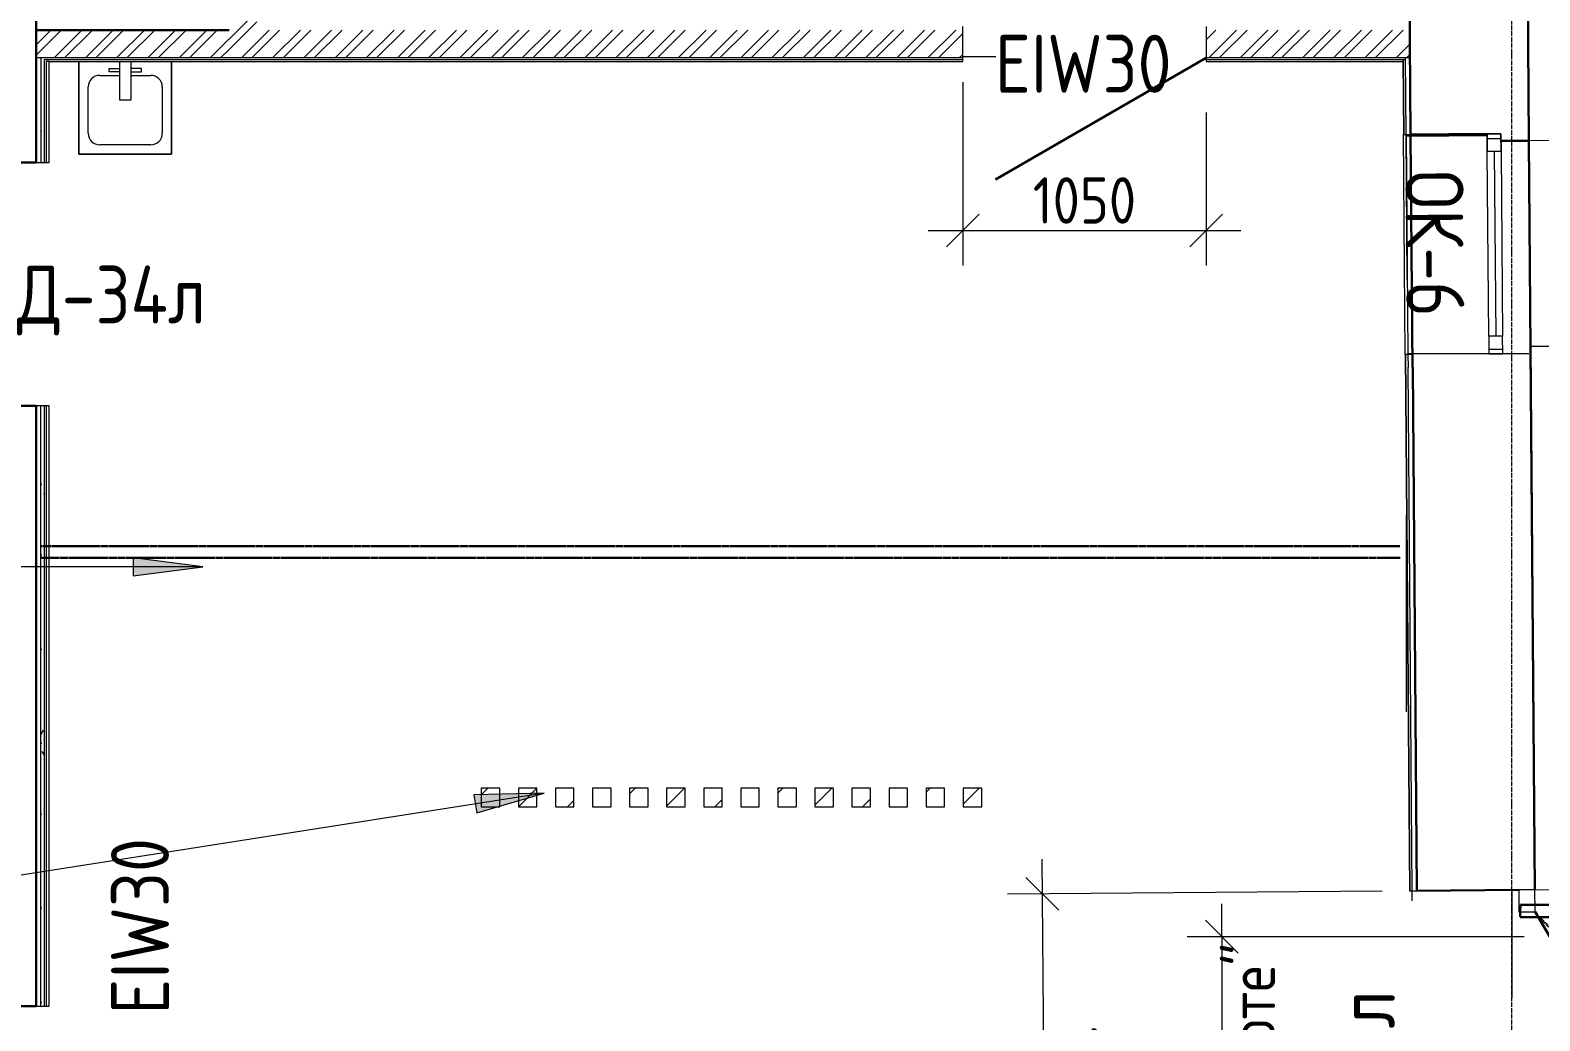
# Model space of a CAD drawing. Header units: millimetres. Extents: x -11345 to 411485, y -9810 to 73012.
# Drawn here: x 81008 to 87525, y 27250 to 31526 of the extents above; entities that cross this region are included whole.
import ezdxf

# ---------------------------------------------------------------- set-up
doc = ezdxf.new("R2010")
doc.units = ezdxf.units.MM
doc.linetypes.add('ADSK_Линия сетки', pattern=[25, 20, -2.5, 0, -2.5])
doc.linetypes.add('ADSK_Штриховая_ш3 п1_5', pattern=[4.5, 3, -1.5])
for name, color, linetype, lineweight in [('_ Окна', 7, 'Continuous', 9), ('Аннотация', 7, 'Continuous', 18), ('Двери', 7, 'Continuous', 9), ('Марки дверей', 7, 'Continuous', 20), ('Марки окон', 7, 'Continuous', 20), ('Ограждение', 7, 'Continuous', 9), ('Окна', 7, 'Continuous', 9), ('Оси', 253, 'Continuous', 9), ('Перекрытие', 7, 'Continuous', 9), ('Размеры', 7, 'Continuous', 5), ('Сантехника', 7, 'Continuous', 18), ('Стены внутренние', 7, 'Continuous', 18), ('Стены наружные', 7, 'Continuous', 18), ('Стены несущие', 7, 'Continuous', 30), ('Стены отделка', 7, 'Continuous', 30), ('Стены штриховка', 7, 'Continuous', 9)]:
    doc.layers.add(name, color=color, linetype=linetype, lineweight=lineweight)
doc.layers.add('Линии', color=7, linetype='Continuous', lineweight=9, true_color=0x00a600)
doc.styles.add('GOST Common_2', font='GOST_Common.ttf', dxfattribs={"width": 0.9, "height": 250})
doc.styles.add('GOST Common_3', font='GOST_Common.ttf', dxfattribs={"width": 0.9, "height": 250})
doc.styles.add('GOST Common_7', font='GOST_Common.ttf', dxfattribs={"width": 0.9, "height": 200})
doc.dimstyles.new('ADSK_Основной_2_5_мм_Округление_до_1_мм', dxfattribs={"dimscale": 304.8, "dimtxt": 250, "dimasz": 0.463911, "dimexe": 0.492126, "dimexo": 0.492126, "dimgap": 0.098425, "dimtad": 1, "dimdec": 0, "dimdsep": 46, "dimtxsty": 'GOST Common_3', "dimblk1": 'OBLIQUE', "dimblk2": 'OBLIQUE', "dimsah": 1, "dimcen": 0.09, "dimdle": 0.492126, "dimazin": 2, "dimtfac": 1, "dimtdec": 0, "dimtix": 1, "dimtmove": 0, "dimatfit": 3, "dimfxl": 1, "dimtvp": 1, "dimtolj": 1, "dimtzin": 0, "dimlwd": 20, "dimlwe": 20, "dimarcsym": 2})
doc.dimstyles.new('ADSK_Основной_2_мм', dxfattribs={"dimscale": 304.8, "dimtxt": 201.142999, "dimasz": 0.463911, "dimexe": 0.492126, "dimexo": 0.492126, "dimgap": 0.098425, "dimtad": 1, "dimrnd": 0.01, "dimdsep": 46, "dimtxsty": 'GOST Common_7', "dimblk1": 'OBLIQUE', "dimblk2": 'OBLIQUE', "dimsah": 1, "dimcen": 0.09, "dimdle": 0.492126, "dimazin": 2, "dimtfac": 1, "dimtdec": 4, "dimtix": 1, "dimtmove": 0, "dimatfit": 3, "dimfxl": 1, "dimtvp": 1, "dimtolj": 1, "dimtzin": 0, "dimlwd": 20, "dimlwe": 20, "dimarcsym": 2})

# ---------------------------------------------------------------- blocks, each defined once
blk = doc.blocks.new('AC_Дверь_Однопольная_Деревянная - 1050х2200 пр EI30 Д-34пр-3635889-План 1-го этажа')
at = {"layer": 'Двери', "lineweight": 30}
blk.add_line((-525, 75), (384.3, 600), dxfattribs=at)
blk = doc.blocks.new('Ограждение_куообразное_2 - Ограждение_куообразное_2-1751029-План 1-го этажа')
at = {"layer": 'Ограждение'}
h = blk.add_hatch(dxfattribs=at)
h.set_pattern_fill('FP_23', color=256, style=0, pattern_type=2)
h.set_pattern_definition([(45, (0, 0), (-106.066, 106.066), [])])
h.paths.add_polyline_path([(51461.7, 28173.7), (51461.7, 28253.7), (51381.7, 28253.7), (51381.7, 28173.7)])
h.paths.add_polyline_path([(51221.7, 28173.7), (51301.7, 28173.7), (51301.7, 28253.7), (51221.7, 28253.7), (51221.7, 28235.6)])
h.paths.add_polyline_path([(51608.1, 28173.7), (51621.7, 28173.7), (51621.7, 28253.7), (51541.7, 28253.7), (51541.7, 28173.7)])
h.paths.add_polyline_path([(51061.7, 28173.7), (51141.7, 28173.7), (51141.7, 28253.7), (51061.7, 28253.7)])
h.paths.add_polyline_path([(50901.7, 28173.7), (50981.7, 28173.7), (50981.7, 28253.7), (50901.7, 28253.7)])
h.paths.add_polyline_path([(53061.7, 28173.7), (53061.7, 28253.7), (52981.7, 28253.7), (52981.7, 28173.7)])
h.paths.add_polyline_path([(52501.7, 28173.7), (52581.7, 28173.7), (52581.7, 28253.7), (52501.7, 28253.7)])
h.paths.add_polyline_path([(52661.7, 28173.7), (52741.7, 28173.7), (52741.7, 28253.7), (52661.7, 28253.7)])
h.paths.add_polyline_path([(52901.7, 28173.7), (52900.6, 28253.7), (52821.7, 28253.7), (52821.7, 28173.7), (52884.4, 28173.7)])
h.paths.add_polyline_path([(52421.7, 28173.7), (52421.7, 28253.7), (52341.7, 28253.7), (52341.7, 28173.7)])
h.paths.add_polyline_path([(52261.7, 28173.7), (52261.7, 28253.7), (52181.7, 28253.7), (52181.7, 28173.7)])
h.paths.add_polyline_path([(51861.7, 28173.7), (51941.7, 28173.7), (51941.7, 28253.7), (51861.7, 28253.7)])
h.paths.add_polyline_path([(52101.7, 28173.7), (52101.7, 28253.7), (52021.7, 28253.7), (52021.7, 28173.7), (52035.9, 28173.7)])
h.paths.add_polyline_path([(51701.7, 28173.7), (51781.7, 28173.7), (51781.7, 28253.7), (51701.7, 28253.7)])
at = {"layer": 'Ограждение', "lineweight": 18}
for p, q in [((50981.7, 28253.7), (50901.7, 28253.7)), ((50901.7, 28253.7), (50901.7, 28173.7)), ((50981.7, 28173.7), (50981.7, 28253.7)), ((51141.7, 28253.7), (51061.7, 28253.7)), ((51061.7, 28253.7), (51061.7, 28173.7)), ((51141.7, 28173.7), (51141.7, 28253.7)), ((51301.7, 28253.7), (51221.7, 28253.7)), ((51221.7, 28253.7), (51221.7, 28173.7)), ((51301.7, 28173.7), (51301.7, 28253.7)), ((51461.7, 28253.7), (51381.7, 28253.7)), ((51381.7, 28253.7), (51381.7, 28173.7)), ((51461.7, 28173.7), (51461.7, 28253.7)), ((51621.7, 28253.7), (51541.7, 28253.7)), ((51541.7, 28253.7), (51541.7, 28173.7)), ((51621.7, 28173.7), (51621.7, 28253.7)), ((51781.7, 28253.7), (51701.7, 28253.7)), ((51701.7, 28253.7), (51701.7, 28173.7)), ((51781.7, 28173.7), (51781.7, 28253.7)), ((51941.7, 28253.7), (51861.7, 28253.7)), ((51861.7, 28253.7), (51861.7, 28173.7)), ((51941.7, 28173.7), (51941.7, 28253.7)), ((52101.7, 28253.7), (52021.7, 28253.7)), ((52021.7, 28253.7), (52021.7, 28173.7)), ((52101.7, 28173.7), (52101.7, 28253.7)), ((52261.7, 28253.7), (52181.7, 28253.7)), ((52181.7, 28253.7), (52181.7, 28173.7)), ((52261.7, 28173.7), (52261.7, 28253.7)), ((52421.7, 28253.7), (52341.7, 28253.7)), ((52341.7, 28253.7), (52341.7, 28173.7)), ((52421.7, 28173.7), (52421.7, 28253.7)), ((52581.7, 28253.7), (52501.7, 28253.7)), ((52501.7, 28253.7), (52501.7, 28173.7)), ((52581.7, 28173.7), (52581.7, 28253.7)), ((52741.7, 28253.7), (52661.7, 28253.7)), ((52661.7, 28253.7), (52661.7, 28173.7)), ((52741.7, 28173.7), (52741.7, 28253.7)), ((52901.7, 28253.7), (52821.7, 28253.7)), ((52821.7, 28253.7), (52821.7, 28173.7)), ((52901.7, 28173.7), (52901.7, 28253.7)), ((53061.7, 28253.7), (52981.7, 28253.7)), ((52981.7, 28253.7), (52981.7, 28173.7)), ((53061.7, 28173.7), (53061.7, 28253.7)), ((50901.7, 28173.7), (50981.7, 28173.7)), ((51061.7, 28173.7), (51141.7, 28173.7)), ((51221.7, 28173.7), (51301.7, 28173.7)), ((51381.7, 28173.7), (51461.7, 28173.7)), ((51541.7, 28173.7), (51621.7, 28173.7)), ((51701.7, 28173.7), (51781.7, 28173.7)), ((51861.7, 28173.7), (51941.7, 28173.7)), ((52021.7, 28173.7), (52101.7, 28173.7)), ((52181.7, 28173.7), (52261.7, 28173.7)), ((52341.7, 28173.7), (52421.7, 28173.7)), ((52501.7, 28173.7), (52581.7, 28173.7)), ((52661.7, 28173.7), (52741.7, 28173.7)), ((52821.7, 28173.7), (52901.7, 28173.7)), ((52981.7, 28173.7), (53061.7, 28173.7))]:
    blk.add_line(p, q, dxfattribs=at)
blk = doc.blocks.new('окна_rehau_однопольное_фрамуга_сверху - 910х2230 _нов_ ок-6-2054215-План 1-го этажа')
at = {"layer": '_ Окна', "lineweight": 18}
for p, q in [((-475, 75), (-475, 135)), ((-475, 135), (-399, 135)), ((-399, 135), (-399, 75)), ((399, 135), (399, 75)), ((475, 135), (399, 135)), ((475, 75), (475, 135)), ((-399, 75), (-475, 75)), ((399, 75), (475, 75))]:
    blk.add_line(p, q, dxfattribs=at)
at = {"layer": '_ Окна'}
for p, q in [((-455, 75), (-455, 135)), ((455, 75), (455, 135)), ((-399, 105), (399, 105))]:
    blk.add_line(p, q, dxfattribs=at)
at = {"layer": 'Окна'}
for p, q in [((-475, 135), (-475, 75)), ((-399, 135), (-475, 135)), ((-399, 135), (399, 135)), ((475, 135), (399, 135)), ((475, 75), (475, 135)), ((-475, 75), (-399, 75)), ((399, 75), (-399, 75)), ((399, 75), (475, 75))]:
    blk.add_line(p, q, dxfattribs=at)
blk = doc.blocks.new('SND_2D_Раковина - 400х400-608087-План 1-го этажа')
at = {"layer": 'Сантехника'}
for p, q in [((-200, 180), (-200, -220)), ((-200, -220), (-200, 180)), ((-70, 150), (-25, 150)), ((-70, 135), (-70, 150)), ((-25, 135), (-70, 135)), ((-25, 180), (-25, 15)), ((25, 15), (25, 180)), ((70, 150), (25, 150)), ((25, 135), (70, 135)), ((70, 135), (70, 150)), ((200, -220), (200, 180)), ((200, 180), (200, -220)), ((-160, -130), (-160, 70)), ((-110, 120), (-25, 120)), ((25, 120), (110, 120)), ((160, 70), (160, -130)), ((-25, 15), (25, 15)), ((110, -180), (-110, -180)), ((-200, -220), (200, -220)), ((200, -220), (-200, -220))]:
    blk.add_line(p, q, dxfattribs=at)
for centre, start, end in [((-110, 70), 90, 180), ((110, 70), 0, 90), ((-110, -130), 180, 270), ((110, -130), 270, 0)]:
    blk.add_arc(centre, 50, start, end, dxfattribs=at)
blk = doc.blocks.new('Дверь-Alumark_двупольная с глухим окном_S70 - 1600х3150 Открывание наружу _СП 24мм Обычный_ левая_ДН-1-6393487-План 1-го этажа')
at = {"layer": 'Двери', "lineweight": 30}
for p, q in [((880, 255), (87.6, 712.5)), ((-630, 255), (-114.7, 552.5))]:
    blk.add_line(p, q, dxfattribs=at)
at = {"layer": 'Двери'}
for p, q in [((-725, 255), (-725, 185)), ((-630, 255), (-725, 255)), ((-630, 185), (-630, 255)), ((880, 255), (880, 185)), ((975, 255), (880, 255)), ((975, 185), (975, 255)), ((-725, 185), (-630, 185)), ((880, 185), (975, 185))]:
    blk.add_line(p, q, dxfattribs=at)
blk = doc.blocks.new('_Oblique')
at = {"color": 0, "linetype": 'ByBlock', "lineweight": -2}
blk.add_line((-0.5, -0.5), (0.5, 0.5), dxfattribs=at)
blk = doc.blocks.new('DIMBLOCK46-План 1-го этажа')
at = {"layer": 'Defpoints', "color": 0, "transparency": 16777216}
for p in [(85034.1, 31451.5), (86084.1, 31320.9), (86084.1, 30661.1)]:
    blk.add_point(p, dxfattribs=at)
at = {"layer": 'Размеры', "color": 0, "transparency": 16777216}
for p, q in [((85034.1, 31301.5), (85034.1, 30511.1)), ((86084.1, 31170.9), (86084.1, 30511.1)), ((84884.1, 30661.1), (86234.1, 30661.1))]:
    blk.add_line(p, q, dxfattribs=at)
at = {"layer": 'Размеры', "color": 0, "transparency": 16777216, "xscale": 141.4, "yscale": 141.4, "zscale": 141.4, "rotation": 180}
blk.add_blockref('_Oblique', (85034.1, 30661.1), dxfattribs=at)
at = {"layer": 'Размеры', "color": 0, "transparency": 16777216, "xscale": 141.4, "yscale": 141.4, "zscale": 141.4}
blk.add_blockref('_Oblique', (86084.1, 30661.1), dxfattribs=at)
at = {"layer": 'Размеры', "color": 0, "lineweight": 20, "transparency": 16777216, "insert": (85559.1, 30791.1), "char_height": 200, "width": 560.473, "attachment_point": 5, "style": 'GOST Common_7'}
blk.add_mtext('\\A1;1050', dxfattribs=at)
blk = doc.blocks.new('DIMBLOCK95-План 1-го этажа')
at = {"layer": 'Defpoints', "color": 0, "transparency": 16777216}
for p in [(87607, 27612.8), (86152.1, 26312.8), (87607.1, 26312.8)]:
    blk.add_point(p, dxfattribs=at)
at = {"layer": 'Размеры', "color": 0, "transparency": 16777216}
for p, q in [((86152.1, 27612.8), (86152.1, 27754.2)), ((87457, 27612.8), (86002.1, 27612.8)), ((86152.1, 27612.8), (86152.1, 26312.8)), ((87457.1, 26312.8), (86002.1, 26312.8)), ((86152.1, 26312.8), (86152.1, 26171.4))]:
    blk.add_line(p, q, dxfattribs=at)
at = {"layer": 'Размеры', "color": 0, "transparency": 16777216, "xscale": 141.4, "yscale": 141.4, "zscale": 141.4}
for p, rotation in [((86152.1, 27612.8), 270), ((86152.1, 26312.8), 90)]:
    blk.add_blockref('_Oblique', p, dxfattribs=dict(at, rotation=rotation))
at = {"layer": 'Размеры', "color": 0, "lineweight": 20, "transparency": 16777216, "char_height": 200, "width": 1595.507, "attachment_point": 5, "rotation": 90, "style": 'GOST Common_7'}
for s, insert in [('\\A1;"в чистоте"', (86282.2, 26962.8)), ('\\A1;12OO', (86022.1, 26962.8))]:
    blk.add_mtext(s, dxfattribs=dict(at, insert=insert))
blk = doc.blocks.new('DIMBLOCK105-План 1-го этажа')
at = {"layer": 'Defpoints', "color": 0, "transparency": 16777216}
for p in [(86993.7, 27811), (85390.8, 26098), (87007.4, 26111.1)]:
    blk.add_point(p, dxfattribs=at)
at = {"layer": 'Размеры', "color": 0, "transparency": 16777216}
for p, q in [((85375.8, 27947.9), (85392, 25948)), ((86843.7, 27809.8), (85227.1, 27796.7)), ((86857.4, 26109.9), (85240.8, 26096.8))]:
    blk.add_line(p, q, dxfattribs=at)
at = {"layer": 'Размеры', "color": 0, "transparency": 16777216, "xscale": 141.4, "yscale": 141.4, "zscale": 141.4}
for p, rotation in [((85377.1, 27797.9), 90.46338187256293), ((85390.8, 26098), 270.4633818725629)]:
    blk.add_blockref('_Oblique', p, dxfattribs=dict(at, rotation=rotation))
at = {"layer": 'Размеры', "color": 0, "lineweight": 20, "transparency": 16777216, "insert": (85538.9, 26949.2), "char_height": 250, "width": 700.591, "attachment_point": 5, "rotation": 270.46338, "style": 'GOST Common_3'}
blk.add_mtext('\\A1;1700', dxfattribs=at)
blk = doc.blocks.new('оси')
at = {"layer": 'Оси', "linetype": 'ADSK_Линия сетки'}
blk.add_line((61850, -6855.047), (61850, 46377.998), dxfattribs=at)

msp = doc.modelspace()

# ---------------------------------------------------------------- hatches: boundary and pattern name
at = {"layer": 'Аннотация', "lineweight": 9}
for points in [[(81753.43857, 29209.55876), (81453.43857, 29249.05451), (81453.43857, 29170.06301)], [(83226.37931, 28232.91692), (82923.88519, 28225.35258), (82936.15022, 28147.31909)]]:
    msp.add_hatch(color=256, dxfattribs=at).paths.add_polyline_path(points)
at = {"layer": 'Стены внутренние', "lineweight": 9}
h = msp.add_hatch(dxfattribs=at)
h.set_pattern_fill('FP_12', color=256, style=0, pattern_type=2)
h.set_pattern_definition([(0, (32053.86, 0), (406.4, 101.6), [33.528, -271.272, 33.528, -271.272, -1625.6]), (0, (32053.86, 0), (406.4, 101.6), [-609.6, 33.528, -576.072, 33.528, -271.272, -711.2]), (0, (32053.86, 0), (406.4, 101.6), [-1524, 33.528, -169.672, 33.528, -474.472]), (120, (32206.26, 50.8), (-291.18818, 301.15272), [33.528, -271.272, 33.528, -271.272, -1625.6]), (120, (32206.26, 50.8), (-291.18818, 301.15272), [-609.6, 33.528, -576.072, 33.528, -271.272, -711.2]), (120, (32206.26, 50.8), (-291.18818, 301.15272), [-1524, 33.528, -169.672, 33.528, -474.472]), (240, (32257.06, 254), (-115.21182, -402.75272), [33.528, -271.272, 33.528, -271.272, -1625.6]), (240, (32257.06, 254), (-115.21182, -402.75272), [-609.6, 33.528, -576.072, 33.528, -271.272, -711.2]), (240, (32257.06, 254), (-115.21182, -402.75272), [-1524, 33.528, -169.672, 33.528, -474.472])])
h.paths.add_polyline_path([(81069.74873, 23028.11856), (81069.74873, 26262.31834), (81054.74873, 26262.31834), (81054.74873, 23028.11856)])
h.paths.add_polyline_path([(81069.74873, 27312.31834), (81069.74873, 29905), (81054.74873, 29905), (81054.74873, 27312.31834)])
h.paths.add_polyline_path([(81069.74873, 30955), (81069.74873, 31411.2799), (81054.74873, 31411.2799), (81054.74873, 30955)])
at = {"layer": 'Стены штриховка'}
h = msp.add_hatch(dxfattribs=at)
h.set_pattern_fill('ANSI32', color=256, scale=10)
h.paths.add_polyline_path([(85034.06139, 31526.2799), (81987.31986, 31526.2799), (81987.31986, 31406.2799), (85034.06139, 31406.2799)])
h.paths.add_polyline_path([(86963.63086, 31526.2799), (86084.06139, 31526.2799), (86084.06139, 31406.2799), (86964.43963, 31406.2799)])
h.paths.add_polyline_path([(81866.85633, 31406.2799), (81986.85633, 31406.2799), (81986.85633, 33265.55922), (81866.85633, 33265.55922), (81866.85633, 31526.2799)])
h = msp.add_hatch(dxfattribs=at)
h.set_pattern_fill('ANSI32', color=256, scale=10)
h.paths.add_polyline_path([(81262.68077, 31406.2799), (81866.85633, 31406.2799), (81866.13599, 31526.2799), (81034.74873, 31526.2799), (81034.74873, 31406.2799)])

# ---------------------------------------------------------------- linework, layer by layer
at = {"layer": 'Аннотация', "lineweight": 9}
for p, q in [((81753.43857, 29209.55876), (74517.00421, 29209.55876)), ((81753.43857, 29209.55876), (81453.43857, 29249.05451)), ((81453.43857, 29249.05451), (81453.43857, 29170.06301)), ((81453.43857, 29170.06301), (81753.43857, 29209.55876)), ((83226.37931, 28232.91692), (74378.05456, 26842.16785)), ((83226.37931, 28232.91692), (82923.88519, 28225.35258)), ((82923.88519, 28225.35258), (82936.15022, 28147.31909)), ((82936.15022, 28147.31909), (83226.37931, 28232.91692))]:
    msp.add_line(p, q, dxfattribs=at)
at = {"layer": 'Линии', "color": 7}
msp.add_line((86957.76713, 30130.32331), (87477.76713, 30130.32331), dxfattribs=at)
at = {"layer": 'Линии', "color": 7, "linetype": 'ADSK_Штриховая_ш3 п1_5', "lineweight": 30}
for p, q in [((81054.74873, 29298.80421), (86922.63338, 29298.80421)), ((86922.63338, 29248.80421), (81054.74873, 29248.80421)), ((87440.96035, 27750.75357), (87440.23452, 27697.75357)), ((87440.23452, 27697.75357), (88083.32013, 27697.75357)), ((88084.04596, 27750.75357), (87440.96035, 27750.75357)), ((87606.98301, 27612.75357), (87521.98301, 27697.75357))]:
    msp.add_line(p, q, dxfattribs=at)
at = {"layer": 'Перекрытие', "color": 7, "true_color": 0xffffff}
for p, q in [((85176.89392, 31411.2799), (85034.06139, 31411.2799)), ((86973.93784, 27767.00797), (86973.58954, 27810.85411))]:
    msp.add_line(p, q, dxfattribs=at)
at = {"layer": 'Перекрытие'}
for p, q in [((86949.28337, 28583.94265), (86949.28337, 29432.47079)), ((87403.42928, 27814.33054), (87403.42928, 27348.10335))]:
    msp.add_line(p, q, dxfattribs=at)
at = {"layer": 'Стены внутренние'}
for p, q in [((86952.33834, 30449.56852), (86947.27398, 31075.74806)), ((86947.3225, 31069.74826), (86967.32185, 31069.91001)), ((87477.49927, 31050.03539), (87477.50735, 31049.03543)), ((86953.05772, 30449.57434), (86952.33834, 30449.56852))]:
    msp.add_line(p, q, dxfattribs=at)
at = {"layer": 'Стены наружные'}
for p, q in [((86943.67683, 30125.6879), (86935.99375, 31075.65683)), ((86947.99336, 31075.75388), (86955.67643, 30125.78495)), ((87485.41648, 30160.07032), (87478.21865, 31050.04121))]:
    msp.add_line(p, q, dxfattribs=at)
at = {"layer": 'Стены несущие'}
for p, q in [((81034.74873, 30955), (81034.74873, 35363)), ((87477.49927, 31050.03539), (87450.09414, 34438.52316)), ((86967.27332, 31075.90981), (86940.51519, 34384.40019)), ((81866.85633, 31526.2799), (81034.74873, 31526.2799)), ((86967.27332, 31075.90981), (87297.26253, 31078.57867)), ((87297.31106, 31072.57887), (86967.32185, 31069.91001)), ((86967.32185, 31069.91001), (86975.4093, 30069.94271)), ((87357.50319, 31049.0649), (87477.49927, 31050.03539)), ((87477.50735, 31049.03543), (87357.51128, 31048.06493)), ((87503.66217, 27815.14119), (87477.50735, 31049.03543)), ((80524.74873, 30955), (81034.74873, 30955)), ((86975.4093, 30069.94271), (86976.12868, 30069.94853)), ((86994.39823, 27811.02241), (86976.12868, 30069.94853)), ((81034.74873, 29905), (80524.74873, 29905)), ((81034.74873, 29905), (81034.74873, 27312.31834)), ((86994.39823, 27811.02241), (87433.66446, 27814.57507)), ((80524.74873, 27312.31834), (81034.74873, 27312.31834))]:
    msp.add_line(p, q, dxfattribs=at)
at = {"layer": 'Стены отделка', "lineweight": 9}
for p, q in [((87450.81352, 34438.52897), (87478.21865, 31050.04121)), ((85034.06139, 31391.2799), (85034.06139, 31542.1799)), ((86084.06139, 31542.1799), (86084.06139, 31391.2799)), ((81054.74873, 31406.2799), (81054.74873, 30955)), ((81089.74873, 31391.2799), (85034.06139, 31391.2799)), ((81089.74873, 30955), (81089.74873, 31391.2799)), ((86084.06139, 31391.2799), (86933.27932, 31391.2799)), ((86933.36829, 31400.2799), (86935.99375, 31075.65683)), ((86947.27398, 31075.74806), (86944.60073, 31406.2799)), ((86935.99375, 31075.65683), (86967.27332, 31075.90981)), ((87478.21865, 31050.04121), (87648.21309, 31051.41608)), ((81034.74873, 30955), (81089.74873, 30955)), ((86975.67578, 30125.9467), (86943.67683, 30125.6879)), ((86943.67683, 30125.6879), (86962.39928, 27810.76361)), ((86955.67643, 30125.78495), (86956.12933, 30069.78678)), ((86976.12868, 30069.94853), (86975.67578, 30125.9467)), ((87635.41157, 30161.28344), (87485.41648, 30160.07032)), ((87485.41648, 30160.07032), (87504.38155, 27815.14701)), ((81089.74873, 29905), (81034.74873, 29905)), ((81089.74873, 27312.31834), (81089.74873, 29905)), ((86962.39928, 27810.76361), (86994.39823, 27811.02241)), ((87504.38155, 27815.14701), (87654.37664, 27816.36013)), ((81034.74873, 27312.31834), (81089.74873, 27312.31834))]:
    msp.add_line(p, q, dxfattribs=at)
at = {"layer": 'Стены штриховка'}
for p, q in [((85034.06139, 31406.2799), (81034.74873, 31406.2799)), ((81069.74873, 31400.2799), (85034.06139, 31400.2799)), ((81069.74873, 30955), (81069.74873, 31400.2799)), ((81089.74873, 31391.2799), (81078.74873, 31391.2799)), ((81078.74873, 30955), (81078.74873, 31391.2799)), ((86964.43963, 31406.2799), (86084.06139, 31406.2799)), ((86084.06139, 31400.2799), (86944.4875, 31400.2799)), ((86935.36835, 31400.2799), (86937.99368, 31075.67301)), ((86945.67676, 30125.70408), (86964.39921, 27810.77979)), ((86974.39888, 27810.86066), (86956.12933, 30069.78678)), ((81054.74873, 27312.31834), (81054.74873, 29905)), ((81069.74873, 27312.31834), (81069.74873, 29905)), ((81078.74873, 27312.31834), (81078.74873, 29905))]:
    msp.add_line(p, q, dxfattribs=at)

# ---------------------------------------------------------------- block references
msp.add_blockref('оси', (25553.42928, -2155))
at = {"layer": 'Двери', "color": 8, "true_color": 0x7f7f7f, "rotation": 180}
msp.add_blockref('AC_Дверь_Однопольная_Деревянная - 1050х2200 пр EI30 Д-34пр-3635889-План 1-го этажа', (85559.06139, 31481.2799), dxfattribs=at)
at = {"layer": 'Двери', "rotation": 270.4633818725635}
msp.add_blockref('Дверь-Alumark_двупольная с глухим окном_S70 - 1600х3150 Открывание наружу _СП 24мм Обычный_ левая_ДН-1-6393487-План 1-го этажа', (87254.53391, 27088.1026), dxfattribs=at)
at = {"layer": 'Ограждение'}
msp.add_blockref('Ограждение_куообразное_2 - Ограждение_куообразное_2-1751029-План 1-го этажа', (32053.86393, 0), dxfattribs=at)
at = {"layer": 'Окна', "rotation": 270.4633818725635}
msp.add_blockref('окна_rehau_однопольное_фрамуга_сверху - 910х2230 _нов_ ок-6-2054215-План 1-го этажа', (87226.10652, 30602.98765), dxfattribs=at)
at = {"layer": 'Сантехника'}
msp.add_blockref('SND_2D_Раковина - 400х400-608087-План 1-го этажа', (81418.76565, 31211.2799), dxfattribs=at)

# ---------------------------------------------------------------- texts
at = {"layer": 'Аннотация', "color": 1, "lineweight": 9, "true_color": 0xff0000, "insert": (85171.62078, 31506.52425), "char_height": 250, "width": 559.035, "attachment_point": 1, "line_spacing_factor": 1.022766, "style": 'GOST Common_2'}
msp.add_mtext('\\pxt1.44,2.88,4.32,5.76,7.2,8.64,10.08,11.52,12.96,14.4,15.84,17.28,18.72,20.16,21.6,23.04,24.48,25.92,27.36,28.8,30.24,31.68,33.12,34.56,36,37.44,38.88,40.32,41.76,43.2,44.64,46.08;ЕIW30', dxfattribs=at)
at = {"layer": 'Аннотация', "color": 1, "lineweight": 9, "true_color": 0xff0000, "insert": (81357.32316, 27275.02731), "char_height": 250, "width": 559.035, "attachment_point": 1, "rotation": 90, "line_spacing_factor": 1.022766, "style": 'GOST Common_2'}
msp.add_mtext('\\pxt1.44,2.88,4.32,5.76,7.2,8.64,10.08,11.52,12.96,14.4,15.84,17.28,18.72,20.16,21.6,23.04,24.48,25.92,27.36,28.8,30.24,31.68,33.12,34.56,36,37.44,38.88,40.32,41.76,43.2,44.64,46.08;ЕIW30', dxfattribs=at)
at = {"layer": 'Марки дверей', "lineweight": 9, "insert": (81358.6585, 30359.14374), "char_height": 250, "width": 869.4, "attachment_point": 5, "line_spacing_factor": 1.022766, "style": 'GOST Common_2'}
msp.add_mtext('\\pxqc,t1.8,3.6,5.4,7.2,9,10.8,12.6,14.4,16.2,18,19.8,21.6,23.4,25.2,27,28.8,30.6,32.4,34.2,36,37.8,39.6,41.4,43.2,45,46.8,48.6,50.4,52.2,54,55.8,57.6;{Д-34л}', dxfattribs=at)
at = {"layer": 'Марки дверей', "lineweight": 9, "insert": (86799.30294, 26979.98297), "char_height": 250, "width": 821.7, "attachment_point": 5, "rotation": 90, "line_spacing_factor": 1.022766, "style": 'GOST Common_2'}
msp.add_mtext('\\pxqc,t1.8,3.6,5.4,7.2,9,10.8,12.6,14.4,16.2,18,19.8,21.6,23.4,25.2,27,28.8,30.6,32.4,34.2,36,37.8,39.6,41.4,43.2,45,46.8,48.6,50.4,52.2,54,55.8,57.6;{ДН-1л}', dxfattribs=at)
at = {"layer": 'Марки окон', "lineweight": 9, "insert": (87071.20594, 30605.34237), "char_height": 250, "width": 684.9, "attachment_point": 5, "rotation": 270.463381873, "line_spacing_factor": 1.022766, "style": 'GOST Common_2'}
msp.add_mtext('\\pxqc,t1.8,3.6,5.4,7.2,9,10.8,12.6,14.4,16.2,18,19.8,21.6,23.4,25.2,27,28.8,30.6,32.4,34.2,36,37.8,39.6,41.4,43.2,45,46.8,48.6,50.4,52.2,54,55.8,57.6;{ОК-6}', dxfattribs=at)

# ---------------------------------------------------------------- dimensions: what is measured, and where the dimension line sits
at = {"layer": 'Размеры', "lineweight": 20}
dim = msp.add_linear_dim(base=(86084.06139, 30661.08529), p1=(85034.06139, 31451.50828), p2=(86084.06139, 31320.91339), dimstyle='ADSK_Основной_2_мм', override={"dimpost": '<>', "dimfxl": 1058.090272, "dimlwd": 65535, "dimlwe": 65535}, dxfattribs=at)
dim.commit()
dim.dimension.update_dxf_attribs({"geometry": 'DIMBLOCK46-План 1-го этажа', "text_midpoint": (85559.06139, 30791.08529)})
dim = msp.add_linear_dim(base=(85390.80996, 26097.99744), p1=(86993.67885, 27811.01659), p2=(87007.42752, 26111.07219), angle=270.463381873, dimstyle='ADSK_Основной_2_5_мм_Округление_до_1_мм', override={"dimpost": '<>', "dimfxl": 1700, "dimlwd": 65535, "dimlwe": 65535}, dxfattribs=at)
dim.commit()
dim.dimension.update_dxf_attribs({"geometry": 'DIMBLOCK105-План 1-го этажа', "text_midpoint": (85538.93056, 26949.2232)})
dim = msp.add_linear_dim(base=(86152.11541, 26312.7557), p1=(87606.98301, 27612.75357), p2=(87607.13059, 26312.7557), angle=90, text='12OO\\X"в чистоте"', dimstyle='ADSK_Основной_2_мм', override={"dimpost": '<>', "dimfxl": 1299.997878, "dimlwd": 65535, "dimlwe": 65535}, dxfattribs=at)
dim.commit()
dim.dimension.update_dxf_attribs({"geometry": 'DIMBLOCK95-План 1-го этажа', "text_midpoint": (86152.11541, 26962.75464)})

doc.saveas('drawing.dxf')
